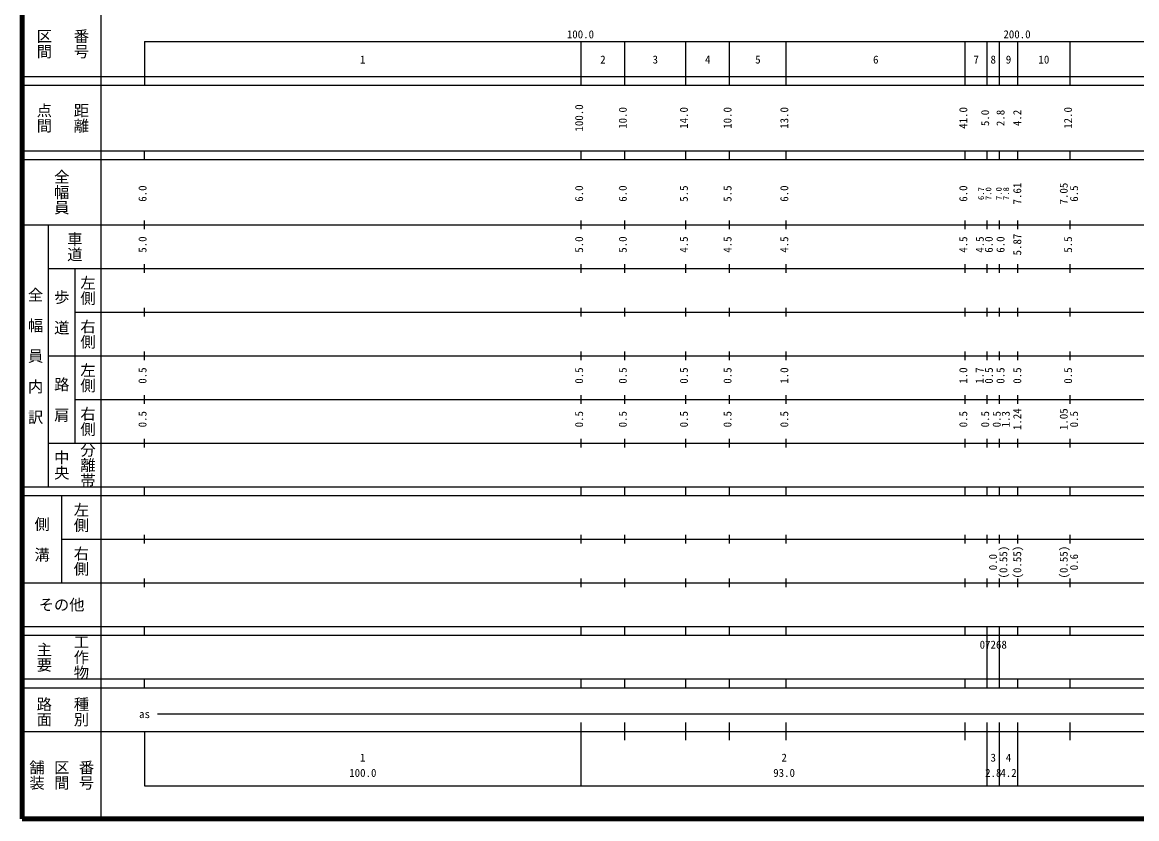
# Model space of a CAD drawing. Units: millimetres on the paper, enlarged 1000 times. Extents: x 40000 to 680000, y 20000 to 380000.
# Drawn here: x 40000 to 295263, y 20000 to 202409 of the extents above; entities that cross this region are included whole.
import ezdxf
from ezdxf.enums import TextEntityAlignment as Align

# ---------------------------------------------------------------- set-up
doc = ezdxf.new("R2010")
doc.units = ezdxf.units.MM
doc.header["$LTSCALE"] = 1000
doc.layers.add('M-TTL', color=2, linetype='Continuous', lineweight=140)
doc.layers.add('M-TTL-BAND', color=7, linetype='Continuous', lineweight=25)
doc.styles.add('@ＭＳ ゴシック', font='')
doc.styles.add('ＭＳ ゴシック', font='')
doc.styles.get('@ＭＳ ゴシック').set_extended_font_data('@MS Gothic')
doc.styles.get('ＭＳ ゴシック').set_extended_font_data('MS Gothic')

msp = doc.modelspace()

# ---------------------------------------------------------------- linework, layer by layer
at = {"layer": 'M-TTL'}
for p, q in [((40000, 380000), (40000, 20000)), ((40000, 20000), (680000, 20000))]:
    msp.add_line(p, q, dxfattribs=at)
at = {"layer": 'M-TTL-BAND'}
for p, q in [((58000, 370000), (58000, 20000)), ((68000, 198000), (579000, 198000)), ((68000, 198000), (68000, 188000)), ((168000, 188000), (168000, 198000)), ((178000, 188000), (178000, 198000)), ((192000, 188000), (192000, 198000)), ((202000, 188000), (202000, 198000)), ((215000, 188000), (215000, 198000)), ((256000, 188000), (256000, 198000)), ((261000, 188000), (261000, 198000)), ((263800, 188000), (263800, 198000)), ((268000, 188000), (268000, 198000)), ((280000, 188000), (280000, 198000)), ((40000, 190000), (579000, 190000)), ((40000, 188000), (579000, 188000)), ((40000, 173000), (579000, 173000)), ((68000, 171000), (68000, 173000)), ((168000, 171000), (168000, 173000)), ((178000, 171000), (178000, 173000)), ((192000, 171000), (192000, 173000)), ((202000, 171000), (202000, 173000)), ((215000, 171000), (215000, 173000)), ((256000, 171000), (256000, 173000)), ((261000, 171000), (261000, 173000)), ((263800, 171000), (263800, 173000)), ((268000, 171000), (268000, 173000)), ((280000, 171000), (280000, 173000)), ((40000, 171000), (579000, 171000)), ((40000, 156000), (579000, 156000)), ((46000, 96000), (46000, 156000)), ((68000, 155000), (68000, 157000)), ((168000, 155000), (168000, 157000)), ((178000, 155000), (178000, 157000)), ((192000, 155000), (192000, 157000)), ((202000, 155000), (202000, 157000)), ((215000, 155000), (215000, 157000)), ((256000, 155000), (256000, 157000)), ((261000, 155000), (261000, 157000)), ((263800, 155000), (263800, 157000)), ((268000, 155000), (268000, 157000)), ((280000, 155000), (280000, 157000)), ((46000, 146000), (579000, 146000)), ((52000, 146000), (52000, 106000)), ((68000, 145000), (68000, 147000)), ((168000, 145000), (168000, 147000)), ((178000, 145000), (178000, 147000)), ((192000, 145000), (192000, 147000)), ((202000, 145000), (202000, 147000)), ((215000, 145000), (215000, 147000)), ((256000, 145000), (256000, 147000)), ((261000, 145000), (261000, 147000)), ((263800, 145000), (263800, 147000)), ((268000, 145000), (268000, 147000)), ((280000, 145000), (280000, 147000)), ((52000, 136000), (579000, 136000)), ((68000, 135000), (68000, 137000)), ((168000, 135000), (168000, 137000)), ((178000, 135000), (178000, 137000)), ((192000, 135000), (192000, 137000)), ((202000, 135000), (202000, 137000)), ((215000, 135000), (215000, 137000)), ((256000, 135000), (256000, 137000)), ((261000, 135000), (261000, 137000)), ((263800, 135000), (263800, 137000)), ((268000, 135000), (268000, 137000)), ((280000, 135000), (280000, 137000)), ((46000, 126000), (579000, 126000)), ((68000, 125000), (68000, 127000)), ((168000, 125000), (168000, 127000)), ((178000, 125000), (178000, 127000)), ((192000, 125000), (192000, 127000)), ((202000, 125000), (202000, 127000)), ((215000, 125000), (215000, 127000)), ((256000, 125000), (256000, 127000)), ((261000, 125000), (261000, 127000)), ((263800, 125000), (263800, 127000)), ((268000, 125000), (268000, 127000)), ((280000, 125000), (280000, 127000)), ((52000, 116000), (579000, 116000)), ((68000, 115000), (68000, 117000)), ((168000, 115000), (168000, 117000)), ((178000, 115000), (178000, 117000)), ((192000, 115000), (192000, 117000)), ((202000, 115000), (202000, 117000)), ((215000, 115000), (215000, 117000)), ((256000, 115000), (256000, 117000)), ((261000, 115000), (261000, 117000)), ((263800, 115000), (263800, 117000)), ((268000, 115000), (268000, 117000)), ((280000, 115000), (280000, 117000)), ((46000, 106000), (579000, 106000)), ((68000, 105000), (68000, 107000)), ((168000, 105000), (168000, 107000)), ((178000, 105000), (178000, 107000)), ((192000, 105000), (192000, 107000)), ((202000, 105000), (202000, 107000)), ((215000, 105000), (215000, 107000)), ((256000, 105000), (256000, 107000)), ((261000, 105000), (261000, 107000)), ((263800, 105000), (263800, 107000)), ((268000, 105000), (268000, 107000)), ((280000, 105000), (280000, 107000)), ((40000, 96000), (579000, 96000)), ((68000, 94000), (68000, 96000)), ((168000, 94000), (168000, 96000)), ((178000, 94000), (178000, 96000)), ((192000, 94000), (192000, 96000)), ((202000, 94000), (202000, 96000)), ((215000, 94000), (215000, 96000)), ((256000, 94000), (256000, 96000)), ((261000, 94000), (261000, 96000)), ((263800, 94000), (263800, 96000)), ((268000, 94000), (268000, 96000)), ((280000, 94000), (280000, 96000)), ((40000, 94000), (579000, 94000)), ((49000, 94000), (49000, 74000)), ((68000, 83000), (68000, 85000)), ((168000, 83000), (168000, 85000)), ((178000, 83000), (178000, 85000)), ((192000, 83000), (192000, 85000)), ((202000, 83000), (202000, 85000)), ((215000, 83000), (215000, 85000)), ((256000, 83000), (256000, 85000)), ((261000, 83000), (261000, 85000)), ((263800, 83000), (263800, 85000)), ((268000, 83000), (268000, 85000)), ((280000, 83000), (280000, 85000)), ((49000, 84000), (579000, 84000)), ((68000, 73000), (68000, 75000)), ((168000, 73000), (168000, 75000)), ((178000, 73000), (178000, 75000)), ((192000, 73000), (192000, 75000)), ((202000, 73000), (202000, 75000)), ((215000, 73000), (215000, 75000)), ((256000, 73000), (256000, 75000)), ((261000, 73000), (261000, 75000)), ((263800, 73000), (263800, 75000)), ((268000, 73000), (268000, 75000)), ((280000, 73000), (280000, 75000)), ((40000, 74000), (579000, 74000)), ((40000, 64000), (579000, 64000)), ((68000, 62000), (68000, 64000)), ((168000, 62000), (168000, 64000)), ((178000, 62000), (178000, 64000)), ((192000, 62000), (192000, 64000)), ((202000, 62000), (202000, 64000)), ((215000, 62000), (215000, 64000)), ((256000, 62000), (256000, 64000)), ((261000, 62000), (261000, 64000)), ((263800, 62000), (263800, 64000)), ((268000, 62000), (268000, 64000)), ((280000, 62000), (280000, 64000)), ((40000, 62000), (579000, 62000)), ((261000, 52000), (261000, 62000)), ((263800, 52000), (263800, 62000)), ((40000, 52000), (579000, 52000)), ((68000, 50000), (68000, 52000)), ((168000, 50000), (168000, 52000)), ((178000, 50000), (178000, 52000)), ((192000, 50000), (192000, 52000)), ((202000, 50000), (202000, 52000)), ((215000, 50000), (215000, 52000)), ((256000, 50000), (256000, 52000)), ((261000, 50000), (261000, 52000)), ((263800, 50000), (263800, 52000)), ((268000, 50000), (268000, 52000)), ((280000, 50000), (280000, 52000)), ((40000, 50000), (579000, 50000)), ((71000, 44000), (556000, 44000)), ((168000, 27500), (168000, 42000)), ((178000, 38000), (178000, 42000)), ((192000, 38000), (192000, 42000)), ((202000, 38000), (202000, 42000)), ((215000, 38000), (215000, 42000)), ((256000, 38000), (256000, 42000)), ((261000, 27500), (261000, 42000)), ((263800, 27500), (263800, 42000)), ((268000, 27500), (268000, 42000)), ((280000, 38000), (280000, 42000)), ((40000, 40000), (579000, 40000)), ((68000, 40000), (68000, 27500)), ((68000, 27500), (579000, 27500))]:
    msp.add_line(p, q, dxfattribs=at)

# ---------------------------------------------------------------- texts
at = {"layer": 'M-TTL-BAND', "style": '@ＭＳ ゴシック'}
for s, p in [('区間', (45000, 197500)), ('番号', (53500, 197500)), ('点間', (45000, 180500)), ('距離', (53500, 180500)), ('全幅員', (49000, 163500)), ('車道', (52000, 151000)), ('左側', (55000, 141000)), ('全\u3000幅\u3000員\u3000内\u3000訳', (43000, 126000)), ('歩\u3000道', (49000, 136000)), ('右側', (55000, 131000)), ('左側', (55000, 121000)), ('路\u3000肩', (49000, 116000)), ('右側', (55000, 111000)), ('分離帯', (55000, 101000)), ('中央', (49000, 101000)), ('左側', (53500, 89000)), ('側\u3000溝', (44500, 84000)), ('右側', (53500, 79000)), ('工作物', (53500, 57000)), ('主要', (45000, 57000)), ('路面', (45000, 44500)), ('種別', (53500, 44500)), ('舗装', (43333, 30000)), ('番号', (54667, 30000)), ('区間', (49000, 30000))]:
    msp.add_text(s, height=2566, rotation=270, dxfattribs=at).set_placement(p, align=Align.MIDDLE_CENTER)
at = {"layer": 'M-TTL-BAND', "style": 'ＭＳ ゴシック'}
for s, p in [('100.0', (167844, 198195)), ('200.0', (267844, 198195)), ('1', (118000, 192405)), ('2', (173000, 192405)), ('3', (185000, 192405)), ('4', (197000, 192405)), ('5', (208500, 192405)), ('6', (235500, 192405)), ('7', (258500, 192405)), ('8', (262400, 192405)), ('9', (265900, 192405)), ('10', (274000, 192405)), ('07268', (262400, 58405)), ('as', (68000, 42500)), ('1', (118000, 32523)), ('2', (214500, 32523)), ('3', (262400, 32523)), ('4', (265900, 32523)), ('100.0', (118000, 29033)), ('93.0', (214500, 29033)), ('2.8', (262400, 29033)), ('4.2', (265900, 29033))]:
    msp.add_text(s, height=1833, dxfattribs=at).set_placement(p, align=Align.BOTTOM_CENTER)
for s, p in [('100.0', (169000, 180500)), ('10.0', (179000, 180500)), ('14.0', (193000, 180500)), ('10.0', (203000, 180500)), ('13.0', (216000, 180500)), ('41.0', (257000, 180500)), ('5.0', (262000, 180500)), ('2.8', (265525, 180500)), ('4.2', (269362, 180500)), ('12.0', (281000, 180500)), ('6.0', (69000, 163174)), ('6.0', (169000, 163174)), ('6.0', (179000, 163174)), ('5.5', (193000, 163174)), ('5.5', (203000, 163174)), ('6.0', (216000, 163174)), ('6.0', (257000, 163174)), ('7.61', (269362, 163174)), ('7.05', (280000, 163174)), ('6.5', (282370, 163174)), ('5.0', (69000, 151500)), ('5.0', (169000, 151500)), ('5.0', (179000, 151500)), ('4.5', (193000, 151500)), ('4.5', (203000, 151500)), ('4.5', (216000, 151500)), ('4.5', (257000, 151500)), ('4.5', (260786, 151500)), ('6.0', (262837, 151500)), ('6.0', (265525, 151500)), ('5.87', (269362, 151500)), ('5.5', (281000, 151500)), ('0.5', (69000, 121500)), ('0.5', (169000, 121500)), ('0.5', (179000, 121500)), ('0.5', (193000, 121500)), ('0.5', (203000, 121500)), ('1.0', (216000, 121500)), ('1.0', (257000, 121500)), ('1.7', (260734, 121500)), ('0.5', (262869, 121500)), ('0.5', (265525, 121500)), ('0.5', (269362, 121500)), ('0.5', (281000, 121500)), ('0.5', (69000, 111500)), ('0.5', (169000, 111500)), ('0.5', (179000, 111500)), ('0.5', (193000, 111500)), ('0.5', (203000, 111500)), ('0.5', (216000, 111500)), ('0.5', (257000, 111500)), ('0.5', (262000, 111500)), ('0.5', (264652, 111500)), ('1.3', (266725, 111500)), ('1.24', (269362, 111500)), ('1.05', (280000, 111500)), ('0.5', (282370, 111500)), ('(0.55)', (266170, 78764)), ('(0.55)', (269362, 78764)), ('(0.55)', (280000, 78764)), ('0.0', (263800, 78764)), ('0.6', (282370, 78764))]:
    msp.add_text(s, height=1833, rotation=90, dxfattribs=at).set_placement(p, align=Align.BOTTOM_CENTER)
at = {"layer": 'M-TTL-BAND', "style": 'ＭＳ ゴシック', "width": 1.1}
for s, p in [('6.7', (260666, 163174)), ('7.0', (262348, 163174)), ('7.0', (264742, 163174)), ('7.8', (266405, 163174))]:
    msp.add_text(s, height=1320, rotation=90, dxfattribs=at).set_placement(p, align=Align.BOTTOM_CENTER)
at = {"layer": 'M-TTL-BAND', "style": 'ＭＳ ゴシック'}
msp.add_text('その他', height=2566, dxfattribs=at).set_placement((49000, 69000), align=Align.MIDDLE_CENTER)

doc.saveas('drawing.dxf')
